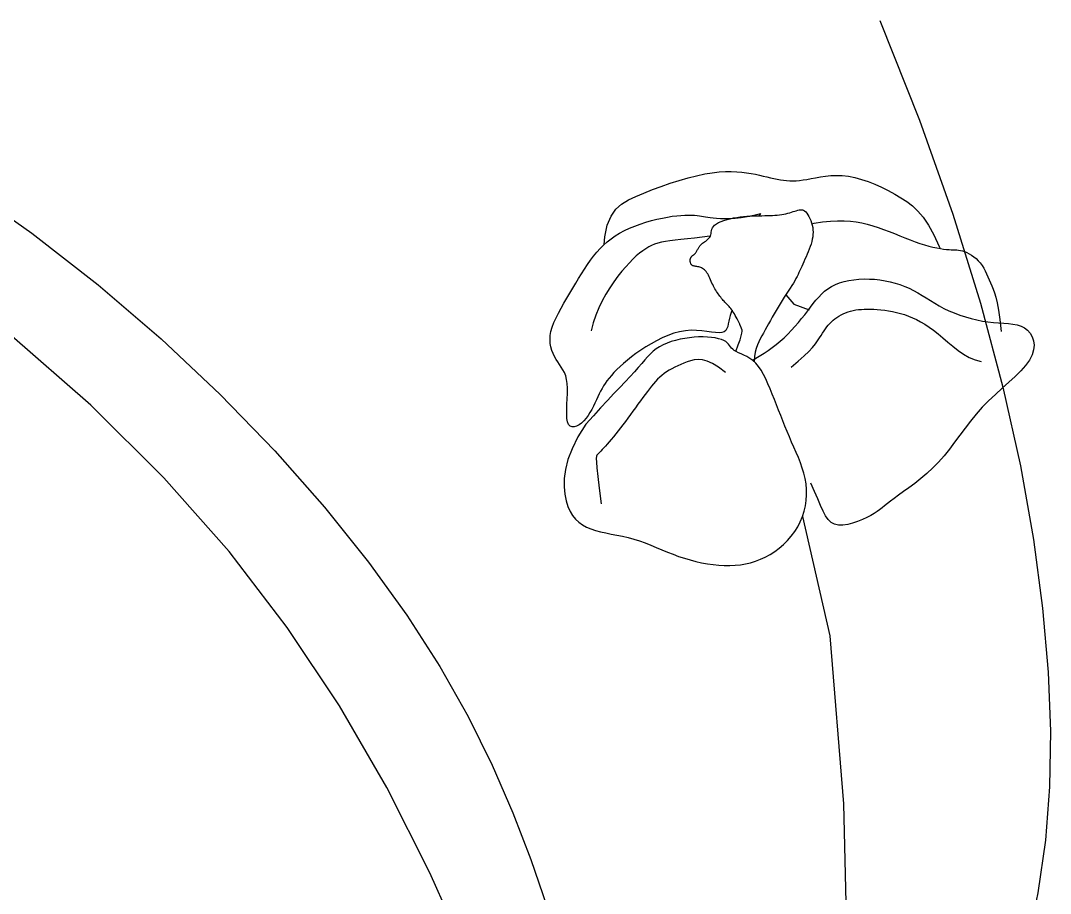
# Model space of a CAD drawing. Header units: millimetres. Extents: x 0 to 25200, y 0 to 17820.
# Drawn here: x 20001.6 to 20059.4, y 10722.7 to 10771.7 of the extents above; entities that cross this region are included whole.
import ezdxf

# ---------------------------------------------------------------- set-up
doc = ezdxf.new("R2010")
doc.units = ezdxf.units.MM
doc.header["$LTSCALE"] = 100
doc.header["$MEASUREMENT"] = 0
doc.layers.add('CO-TREE', color=251, linetype='Continuous')

# ---------------------------------------------------------------- blocks, each defined once
blk = doc.blocks.new('T-306')
at = {"layer": 'CO-TREE'}
for p, q in [((2.943, 359.779), (5.171, 354.203)), ((5.171, 354.203), (7.049, 348.922)), ((-7.324, 351.082), (-6.871, 351.179)), ((-6.871, 351.179), (-6.453, 351.249)), ((-6.453, 351.249), (-6.067, 351.293)), ((-6.067, 351.293), (-5.71, 351.316)), ((-5.71, 351.316), (-5.381, 351.319)), ((-5.381, 351.319), (-5.075, 351.307)), ((-5.075, 351.307), (-4.79, 351.282)), ((-4.79, 351.282), (-4.523, 351.247)), ((-4.523, 351.247), (-4.272, 351.205)), ((-4.272, 351.205), (-4.033, 351.16)), ((-4.033, 351.16), (-3.805, 351.112)), ((-3.805, 351.112), (-3.588, 351.063)), ((-48.463, 350.566), (-44.597, 347.86)), ((-9.31, 350.486), (-8.805, 350.659)), ((-8.805, 350.659), (-8.299, 350.819)), ((-8.299, 350.819), (-7.802, 350.961)), ((-7.802, 350.961), (-7.324, 351.082)), ((-3.588, 351.063), (-3.38, 351.014)), ((-3.38, 351.014), (-3.181, 350.968)), ((-3.181, 350.968), (-2.99, 350.924)), ((-2.99, 350.924), (-2.805, 350.885)), ((-2.805, 350.885), (-2.626, 350.853)), ((-2.626, 350.853), (-2.452, 350.827)), ((-2.452, 350.827), (-2.279, 350.809)), ((-2.279, 350.809), (-2.107, 350.799)), ((-2.107, 350.799), (-1.93, 350.797)), ((-1.93, 350.797), (-1.748, 350.804)), ((-1.748, 350.804), (-1.557, 350.82)), ((-1.557, 350.82), (-1.354, 350.844)), ((-1.354, 350.844), (-1.137, 350.879)), ((-1.137, 350.879), (-0.903, 350.922)), ((-0.903, 350.922), (-0.652, 350.97)), ((-0.652, 350.97), (-0.385, 351.016)), ((-0.385, 351.016), (-0.102, 351.057)), ((-0.102, 351.057), (0.198, 351.085)), ((0.198, 351.085), (0.513, 351.097)), ((0.513, 351.097), (0.843, 351.087)), ((0.843, 351.087), (1.188, 351.049)), ((1.188, 351.049), (1.547, 350.979)), ((1.547, 350.979), (1.917, 350.879)), ((1.917, 350.879), (2.294, 350.753)), ((2.294, 350.753), (2.672, 350.605)), ((2.672, 350.605), (3.049, 350.436)), ((-10.738, 349.919), (-10.286, 350.112)), ((-10.286, 350.112), (-9.807, 350.302)), ((-9.807, 350.302), (-9.31, 350.486)), ((3.049, 350.436), (3.42, 350.252)), ((3.42, 350.252), (3.781, 350.054)), ((3.781, 350.054), (4.127, 349.847)), ((-11.856, 349.203), (-11.53, 349.492)), ((-11.53, 349.492), (-11.155, 349.721)), ((-11.155, 349.721), (-10.738, 349.919)), ((4.127, 349.847), (4.457, 349.63)), ((4.457, 349.63), (4.772, 349.388)), ((4.772, 349.388), (5.077, 349.101)), ((-12.337, 348.317), (-12.127, 348.821)), ((-12.127, 348.821), (-11.856, 349.203)), ((-8.961, 348.764), (-8.691, 348.807)), ((-8.691, 348.807), (-8.439, 348.838)), ((-8.439, 348.838), (-8.206, 348.86)), ((-8.206, 348.86), (-7.99, 348.873)), ((-7.99, 348.873), (-7.792, 348.878)), ((-7.792, 348.878), (-7.611, 348.876)), ((-7.611, 348.876), (-7.448, 348.868)), ((-7.448, 348.868), (-7.302, 348.855)), ((-7.302, 348.855), (-7.173, 348.839)), ((-7.173, 348.839), (-7.054, 348.819)), ((-7.054, 348.819), (-6.939, 348.798)), ((-6.939, 348.798), (-6.823, 348.777)), ((-4.695, 348.794), (-4.514, 348.81)), ((-4.514, 348.81), (-4.336, 348.821)), ((-4.488, 348.792), (-4.126, 348.869)), ((-4.336, 348.821), (-4.162, 348.829)), ((-4.162, 348.829), (-3.991, 348.834)), ((-4.126, 348.869), (-3.749, 348.972)), ((-3.991, 348.834), (-3.825, 348.837)), ((-3.749, 348.972), (-3.832, 348.837)), ((-3.825, 348.837), (-3.664, 348.84)), ((-3.664, 348.84), (-3.509, 348.842)), ((-3.509, 348.842), (-3.358, 348.845)), ((-3.358, 348.845), (-3.212, 348.849)), ((-3.212, 348.849), (-3.071, 348.855)), ((-3.071, 348.855), (-2.935, 348.863)), ((-2.935, 348.863), (-2.803, 348.873)), ((-2.803, 348.873), (-2.675, 348.887)), ((-2.675, 348.887), (-2.552, 348.905)), ((-2.552, 348.905), (-2.433, 348.927)), ((-2.433, 348.927), (-2.318, 348.952)), ((-2.318, 348.952), (-2.208, 348.98)), ((-2.208, 348.98), (-2.103, 349.009)), ((-2.103, 349.009), (-2.003, 349.039)), ((-2.003, 349.039), (-1.908, 349.068)), ((-1.908, 349.068), (-1.818, 349.096)), ((-1.818, 349.096), (-1.735, 349.122)), ((-1.735, 349.122), (-1.658, 349.145)), ((-1.658, 349.145), (-1.585, 349.162)), ((-1.585, 349.162), (-1.517, 349.173)), ((-1.517, 349.173), (-1.453, 349.174)), ((-1.453, 349.174), (-1.391, 349.165)), ((-1.391, 349.165), (-1.33, 349.143)), ((-1.33, 349.143), (-1.27, 349.107)), ((-1.27, 349.107), (-1.21, 349.054)), ((-1.21, 349.054), (-1.149, 348.983)), ((-1.149, 348.983), (-1.089, 348.897)), ((-1.089, 348.897), (-1.03, 348.797)), ((5.077, 349.101), (5.376, 348.749)), ((7.049, 348.922), (8.601, 343.932)), ((-12.477, 347.66), (-12.337, 348.317)), ((-11.095, 348.138), (-10.796, 348.26)), ((-10.796, 348.26), (-10.488, 348.372)), ((-10.488, 348.372), (-10.174, 348.473)), ((-10.174, 348.473), (-9.86, 348.563)), ((-9.86, 348.563), (-9.55, 348.642)), ((-9.55, 348.642), (-9.249, 348.708)), ((-9.249, 348.708), (-8.961, 348.764)), ((-6.823, 348.777), (-6.699, 348.755)), ((-6.699, 348.755), (-6.559, 348.734)), ((-6.559, 348.734), (-6.399, 348.715)), ((-6.439, 348.16), (-6.389, 348.238)), ((-6.399, 348.715), (-6.212, 348.698)), ((-6.389, 348.238), (-6.316, 348.314)), ((-6.316, 348.314), (-6.217, 348.385)), ((-6.217, 348.385), (-6.095, 348.453)), ((-6.212, 348.698), (-5.992, 348.686)), ((-6.095, 348.453), (-5.952, 348.516)), ((-5.992, 348.686), (-5.742, 348.68)), ((-5.952, 348.516), (-5.793, 348.574)), ((-5.793, 348.574), (-5.621, 348.626)), ((-5.742, 348.68), (-5.463, 348.685)), ((-5.621, 348.626), (-5.44, 348.672)), ((-5.463, 348.685), (-5.159, 348.703)), ((-5.44, 348.672), (-5.254, 348.713)), ((-5.254, 348.713), (-5.066, 348.746)), ((-5.159, 348.703), (-4.833, 348.738)), ((-5.066, 348.746), (-4.879, 348.773)), ((-4.879, 348.773), (-4.695, 348.794)), ((-4.833, 348.738), (-4.488, 348.792)), ((-1.03, 348.797), (-0.975, 348.686)), ((-0.975, 348.686), (-0.924, 348.566)), ((-0.924, 348.566), (-0.881, 348.44)), ((-0.881, 348.44), (-0.845, 348.31)), ((-0.866, 348.386), (-0.735, 348.419)), ((-0.845, 348.31), (-0.819, 348.178)), ((-0.735, 348.419), (-0.262, 348.489)), ((-0.262, 348.489), (0.174, 348.532)), ((0.174, 348.532), (0.576, 348.552)), ((0.576, 348.552), (0.947, 348.552)), ((0.947, 348.552), (1.294, 348.532)), ((1.294, 348.532), (1.622, 348.493)), ((1.622, 348.493), (1.937, 348.438)), ((1.937, 348.438), (2.243, 348.367)), ((2.243, 348.367), (2.547, 348.28)), ((2.547, 348.28), (2.851, 348.181)), ((5.376, 348.749), (5.674, 348.313)), ((5.674, 348.313), (5.973, 347.774)), ((-44.597, 347.86), (-40.885, 344.964)), ((-12.512, 347.22), (-12.477, 347.66)), ((-12.121, 347.549), (-11.89, 347.712)), ((-11.89, 347.712), (-11.643, 347.864)), ((-11.643, 347.864), (-11.378, 348.006)), ((-11.378, 348.006), (-11.095, 348.138)), ((-6.58, 347.688), (-7.017, 347.629)), ((-6.592, 347.634), (-6.557, 347.699)), ((-6.561, 347.691), (-6.58, 347.688)), ((-6.557, 347.699), (-6.534, 347.769)), ((-6.534, 347.769), (-6.519, 347.843)), ((-6.519, 347.843), (-6.507, 347.921)), ((-6.507, 347.921), (-6.493, 348)), ((-6.493, 348), (-6.472, 348.08)), ((-6.472, 348.08), (-6.439, 348.16)), ((-0.817, 347.653), (-0.84, 347.52)), ((-0.819, 348.178), (-0.803, 348.047)), ((-0.803, 347.785), (-0.817, 347.653)), ((-0.803, 348.047), (-0.798, 347.916)), ((-0.798, 347.916), (-0.803, 347.785)), ((2.851, 348.181), (3.157, 348.072)), ((3.157, 348.072), (3.462, 347.955)), ((3.462, 347.955), (3.765, 347.835)), ((3.765, 347.835), (4.064, 347.714)), ((4.064, 347.714), (4.358, 347.596)), ((5.973, 347.774), (6.279, 347.113)), ((-12.737, 346.996), (-12.543, 347.192)), ((-12.543, 347.192), (-12.338, 347.376)), ((-12.338, 347.376), (-12.121, 347.549)), ((-10.012, 347.087), (-10.176, 346.988)), ((-9.849, 347.172), (-10.012, 347.087)), ((-9.681, 347.243), (-9.849, 347.172)), ((-9.501, 347.303), (-9.681, 347.243)), ((-9.303, 347.354), (-9.501, 347.303)), ((-9.08, 347.397), (-9.303, 347.354)), ((-8.827, 347.436), (-9.08, 347.397)), ((-8.537, 347.471), (-8.827, 347.436)), ((-8.205, 347.505), (-8.537, 347.471)), ((-7.837, 347.541), (-8.205, 347.505)), ((-7.439, 347.581), (-7.837, 347.541)), ((-7.017, 347.629), (-7.439, 347.581)), ((-7.208, 347.052), (-7.188, 347.086)), ((-7.188, 347.086), (-7.165, 347.12)), ((-7.165, 347.12), (-7.14, 347.154)), ((-7.14, 347.154), (-7.111, 347.188)), ((-7.111, 347.188), (-7.077, 347.222)), ((-7.077, 347.222), (-7.037, 347.258)), ((-7.037, 347.258), (-6.99, 347.295)), ((-6.99, 347.295), (-6.936, 347.334)), ((-6.936, 347.334), (-6.877, 347.376)), ((-6.877, 347.376), (-6.814, 347.42)), ((-6.814, 347.42), (-6.752, 347.467)), ((-6.752, 347.467), (-6.693, 347.519)), ((-6.693, 347.519), (-6.639, 347.574)), ((-6.639, 347.574), (-6.592, 347.634)), ((-0.955, 347.11), (-1.007, 346.968)), ((-0.91, 347.249), (-0.955, 347.11)), ((-0.871, 347.386), (-0.91, 347.249)), ((-0.84, 347.52), (-0.871, 347.386)), ((4.358, 347.596), (4.645, 347.483)), ((4.645, 347.483), (4.924, 347.38)), ((4.924, 347.38), (5.193, 347.288)), ((5.193, 347.288), (5.451, 347.208)), ((5.451, 347.208), (5.697, 347.139)), ((5.697, 347.139), (5.928, 347.081)), ((5.928, 347.081), (6.144, 347.033)), ((6.279, 347.113), (6.324, 347)), ((-13.276, 346.339), (-13.102, 346.57)), ((-13.102, 346.57), (-12.923, 346.789)), ((-12.923, 346.789), (-12.737, 346.996)), ((-10.708, 346.581), (-10.9, 346.403)), ((-10.524, 346.736), (-10.708, 346.581)), ((-10.346, 346.871), (-10.524, 346.736)), ((-10.176, 346.988), (-10.346, 346.871)), ((-7.657, 346.476), (-7.646, 346.498)), ((-7.646, 346.498), (-7.633, 346.518)), ((-7.633, 346.518), (-7.619, 346.536)), ((-7.619, 346.536), (-7.605, 346.554)), ((-7.605, 346.554), (-7.589, 346.57)), ((-7.589, 346.57), (-7.573, 346.585)), ((-7.573, 346.585), (-7.556, 346.6)), ((-7.556, 346.6), (-7.539, 346.613)), ((-7.539, 346.613), (-7.521, 346.625)), ((-7.521, 346.625), (-7.503, 346.638)), ((-7.503, 346.638), (-7.485, 346.65)), ((-7.485, 346.65), (-7.466, 346.664)), ((-7.466, 346.664), (-7.448, 346.679)), ((-7.448, 346.679), (-7.429, 346.696)), ((-7.429, 346.696), (-7.409, 346.717)), ((-7.409, 346.717), (-7.39, 346.74)), ((-7.39, 346.74), (-7.37, 346.768)), ((-7.37, 346.768), (-7.349, 346.799)), ((-7.349, 346.799), (-7.329, 346.832)), ((-7.329, 346.832), (-7.309, 346.868)), ((-7.309, 346.868), (-7.288, 346.905)), ((-7.288, 346.905), (-7.268, 346.942)), ((-7.268, 346.942), (-7.248, 346.98)), ((-7.248, 346.98), (-7.228, 347.017)), ((-7.228, 347.017), (-7.208, 347.052)), ((-1.187, 346.535), (-1.251, 346.394)), ((-1.125, 346.679), (-1.187, 346.535)), ((-1.064, 346.823), (-1.125, 346.679)), ((-1.007, 346.968), (-1.064, 346.823)), ((6.144, 347.033), (6.344, 346.996)), ((6.344, 346.996), (6.525, 346.968)), ((6.525, 346.968), (6.687, 346.949)), ((6.687, 346.949), (6.83, 346.938)), ((6.83, 346.938), (6.955, 346.933)), ((6.955, 346.933), (7.067, 346.931)), ((7.067, 346.931), (7.171, 346.929)), ((7.171, 346.929), (7.269, 346.925)), ((7.269, 346.925), (7.367, 346.916)), ((7.367, 346.916), (7.468, 346.898)), ((7.468, 346.898), (7.576, 346.87)), ((7.576, 346.87), (7.693, 346.829)), ((7.693, 346.829), (7.819, 346.775)), ((7.819, 346.775), (7.95, 346.708)), ((7.95, 346.708), (8.083, 346.629)), ((8.083, 346.629), (8.216, 346.537)), ((8.216, 346.537), (8.345, 346.433)), ((-13.613, 345.845), (-13.446, 346.097)), ((-13.446, 346.097), (-13.276, 346.339)), ((-11.305, 345.978), (-11.518, 345.726)), ((-11.099, 346.203), (-11.305, 345.978)), ((-10.9, 346.403), (-11.099, 346.203)), ((-7.69, 346.32), (-7.689, 346.349)), ((-7.688, 346.29), (-7.69, 346.32)), ((-7.689, 346.349), (-7.686, 346.377)), ((-7.685, 346.259), (-7.688, 346.29)), ((-7.686, 346.377), (-7.681, 346.404)), ((-7.679, 346.227), (-7.685, 346.259)), ((-7.681, 346.404), (-7.675, 346.429)), ((-7.67, 346.195), (-7.679, 346.227)), ((-7.675, 346.429), (-7.667, 346.453)), ((-7.659, 346.164), (-7.67, 346.195)), ((-7.667, 346.453), (-7.657, 346.476)), ((-7.644, 346.133), (-7.659, 346.164)), ((-7.625, 346.105), (-7.644, 346.133)), ((-7.602, 346.079), (-7.625, 346.105)), ((-7.574, 346.057), (-7.602, 346.079)), ((-7.542, 346.038), (-7.574, 346.057)), ((-7.504, 346.024), (-7.542, 346.038)), ((-7.462, 346.014), (-7.504, 346.024)), ((-7.416, 346.005), (-7.462, 346.014)), ((-7.367, 345.998), (-7.416, 346.005)), ((-7.316, 345.991), (-7.367, 345.998)), ((-7.263, 345.982), (-7.316, 345.991)), ((-7.208, 345.972), (-7.263, 345.982)), ((-7.153, 345.958), (-7.208, 345.972)), ((-7.099, 345.939), (-7.153, 345.958)), ((-7.045, 345.915), (-7.099, 345.939)), ((-6.992, 345.886), (-7.045, 345.915)), ((-1.434, 345.998), (-1.488, 345.879)), ((-1.376, 346.124), (-1.434, 345.998)), ((-1.314, 346.256), (-1.376, 346.124)), ((-1.251, 346.394), (-1.314, 346.256)), ((8.345, 346.433), (8.468, 346.318)), ((8.468, 346.318), (8.581, 346.191)), ((8.581, 346.191), (8.683, 346.054)), ((8.683, 346.054), (8.775, 345.907)), ((-13.942, 345.319), (-13.778, 345.586)), ((-13.778, 345.586), (-13.613, 345.845)), ((-11.737, 345.447), (-11.962, 345.139)), ((-11.518, 345.726), (-11.737, 345.447)), ((-6.939, 345.851), (-6.992, 345.886)), ((-6.889, 345.81), (-6.939, 345.851)), ((-6.839, 345.762), (-6.889, 345.81)), ((-6.792, 345.706), (-6.839, 345.762)), ((-6.746, 345.644), (-6.792, 345.706)), ((-6.703, 345.574), (-6.746, 345.644)), ((-6.662, 345.497), (-6.703, 345.574)), ((-6.622, 345.416), (-6.662, 345.497)), ((-6.583, 345.33), (-6.622, 345.416)), ((-1.696, 345.435), (-1.756, 345.319)), ((-1.641, 345.546), (-1.696, 345.435)), ((-1.589, 345.656), (-1.641, 345.546)), ((-1.539, 345.766), (-1.589, 345.656)), ((-1.488, 345.879), (-1.539, 345.766)), ((8.775, 345.907), (8.859, 345.751)), ((8.859, 345.751), (8.936, 345.589)), ((8.936, 345.589), (9.009, 345.421)), ((9.009, 345.421), (9.079, 345.249)), ((-40.885, 344.964), (-37.358, 341.93)), ((-14.434, 344.494), (-14.269, 344.772)), ((-14.269, 344.772), (-14.105, 345.048)), ((-14.105, 345.048), (-13.942, 345.319)), ((-12.188, 344.804), (-12.409, 344.446)), ((-11.962, 345.139), (-12.188, 344.804)), ((-6.544, 345.243), (-6.583, 345.33)), ((-6.506, 345.154), (-6.544, 345.243)), ((-6.467, 345.066), (-6.506, 345.154)), ((-6.426, 344.979), (-6.467, 345.066)), ((-6.385, 344.896), (-6.426, 344.979)), ((-6.342, 344.816), (-6.385, 344.896)), ((-6.298, 344.738), (-6.342, 344.816)), ((-2.083, 344.773), (-2.186, 344.612)), ((-1.987, 344.925), (-2.083, 344.773)), ((-1.9, 345.066), (-1.987, 344.925)), ((-1.823, 345.197), (-1.9, 345.066)), ((-1.756, 345.319), (-1.823, 345.197)), ((0.034, 344.747), (0.235, 344.873)), ((0.235, 344.873), (0.455, 344.982)), ((0.455, 344.982), (0.694, 345.074)), ((0.694, 345.074), (0.948, 345.149)), ((0.948, 345.149), (1.216, 345.209)), ((1.216, 345.209), (1.494, 345.252)), ((1.494, 345.252), (1.779, 345.28)), ((1.779, 345.28), (2.07, 345.293)), ((2.07, 345.293), (2.364, 345.29)), ((2.364, 345.29), (2.657, 345.273)), ((2.657, 345.273), (2.95, 345.242)), ((2.95, 345.242), (3.239, 345.196)), ((3.239, 345.196), (3.525, 345.137)), ((3.525, 345.137), (3.805, 345.064)), ((3.805, 345.064), (4.078, 344.978)), ((4.078, 344.978), (4.342, 344.879)), ((4.342, 344.879), (4.597, 344.768)), ((4.597, 344.768), (4.842, 344.645)), ((9.079, 345.249), (9.15, 345.075)), ((9.15, 345.075), (9.222, 344.899)), ((9.222, 344.899), (9.297, 344.719)), ((-14.767, 343.935), (-14.602, 344.214)), ((-14.602, 344.214), (-14.434, 344.494)), ((-12.409, 344.446), (-12.62, 344.066)), ((-6.254, 344.663), (-6.298, 344.738)), ((-6.208, 344.591), (-6.254, 344.663)), ((-6.162, 344.522), (-6.208, 344.591)), ((-6.116, 344.454), (-6.162, 344.522)), ((-6.069, 344.389), (-6.116, 344.454)), ((-6.023, 344.326), (-6.069, 344.389)), ((-5.976, 344.265), (-6.023, 344.326)), ((-5.929, 344.206), (-5.976, 344.265)), ((-5.883, 344.149), (-5.929, 344.206)), ((-2.409, 344.269), (-2.525, 344.089)), ((-2.296, 344.444), (-2.409, 344.269)), ((-2.32, 344.407), (-1.868, 343.88)), ((-2.186, 344.612), (-2.296, 344.444)), ((-0.635, 344.099), (-0.481, 344.28)), ((-0.481, 344.28), (-0.32, 344.449)), ((-0.32, 344.449), (-0.15, 344.605)), ((-0.15, 344.605), (0.034, 344.747)), ((4.842, 344.645), (5.08, 344.512)), ((5.08, 344.512), (5.313, 344.371)), ((5.313, 344.371), (5.546, 344.226)), ((5.546, 344.226), (5.782, 344.079)), ((9.297, 344.719), (9.374, 344.516)), ((9.374, 344.516), (9.452, 344.267)), ((9.452, 344.267), (9.53, 343.949)), ((-15.076, 343.384), (-14.927, 343.658)), ((-14.927, 343.658), (-14.767, 343.935)), ((-12.813, 343.668), (-12.983, 343.255)), ((-12.62, 344.066), (-12.813, 343.668)), ((-5.836, 344.094), (-5.883, 344.149)), ((-5.789, 344.041), (-5.836, 344.094)), ((-5.743, 343.99), (-5.789, 344.041)), ((-5.696, 343.94), (-5.743, 343.99)), ((-5.649, 343.892), (-5.696, 343.94)), ((-5.603, 343.845), (-5.649, 343.892)), ((-5.555, 343.797), (-5.603, 343.845)), ((-5.508, 343.747), (-5.555, 343.797)), ((-5.46, 343.693), (-5.508, 343.747)), ((-5.411, 343.634), (-5.46, 343.693)), ((-5.361, 343.569), (-5.411, 343.634)), ((-2.757, 343.718), (-2.87, 343.53)), ((-2.642, 343.905), (-2.757, 343.718)), ((-2.525, 344.089), (-2.642, 343.905)), ((-1.868, 343.88), (-1.006, 343.567)), ((-1.098, 343.502), (-0.94, 343.709)), ((-0.94, 343.709), (-0.787, 343.909)), ((-0.787, 343.909), (-0.635, 344.099)), ((2.075, 343.599), (2.246, 343.602)), ((2.246, 343.602), (2.425, 343.6)), ((5.782, 344.079), (6.025, 343.931)), ((6.025, 343.931), (6.277, 343.786)), ((6.277, 343.786), (6.544, 343.645)), ((6.544, 343.645), (6.826, 343.512)), ((8.601, 343.932), (9.854, 339.231)), ((9.53, 343.949), (9.606, 343.539)), ((-15.329, 342.852), (-15.212, 343.115)), ((-15.212, 343.115), (-15.076, 343.384)), ((-12.983, 343.255), (-13.125, 342.828)), ((-5.489, 343.088), (-5.521, 342.926)), ((-5.448, 343.253), (-5.489, 343.088)), ((-5.391, 343.421), (-5.448, 343.253)), ((-5.342, 343.542), (-5.391, 343.421)), ((-5.31, 343.496), (-5.361, 343.569)), ((-5.259, 343.416), (-5.31, 343.496)), ((-5.207, 343.329), (-5.259, 343.416)), ((-5.156, 343.238), (-5.207, 343.329)), ((-5.107, 343.148), (-5.156, 343.238)), ((-5.061, 343.06), (-5.107, 343.148)), ((-5.019, 342.978), (-5.061, 343.06)), ((-3.087, 343.154), (-3.191, 342.968)), ((-2.98, 343.342), (-3.087, 343.154)), ((-2.87, 343.53), (-2.98, 343.342)), ((-1.62, 342.852), (-1.438, 343.071)), ((-1.438, 343.071), (-1.264, 343.288)), ((-1.264, 343.288), (-1.098, 343.502)), ((0.326, 342.979), (0.428, 343.061)), ((0.428, 343.061), (0.536, 343.138)), ((0.536, 343.138), (0.651, 343.21)), ((0.651, 343.21), (0.772, 343.278)), ((0.772, 343.278), (0.898, 343.34)), ((0.898, 343.34), (1.03, 343.396)), ((1.03, 343.396), (1.166, 343.446)), ((1.166, 343.446), (1.306, 343.489)), ((1.306, 343.489), (1.45, 343.524)), ((1.45, 343.524), (1.598, 343.553)), ((1.598, 343.553), (1.751, 343.574)), ((1.751, 343.574), (1.91, 343.59)), ((1.91, 343.59), (2.075, 343.599)), ((2.425, 343.6), (2.612, 343.593)), ((2.612, 343.593), (2.807, 343.581)), ((2.807, 343.581), (3.01, 343.563)), ((3.01, 343.563), (3.219, 343.538)), ((3.219, 343.538), (3.433, 343.506)), ((3.433, 343.506), (3.652, 343.467)), ((3.652, 343.467), (3.874, 343.419)), ((3.874, 343.419), (4.098, 343.361)), ((4.098, 343.361), (4.323, 343.293)), ((4.323, 343.293), (4.549, 343.213)), ((4.549, 343.213), (4.775, 343.122)), ((4.775, 343.122), (5.004, 343.016)), ((6.826, 343.512), (7.122, 343.387)), ((7.122, 343.387), (7.429, 343.272)), ((7.429, 343.272), (7.744, 343.169)), ((7.744, 343.169), (8.063, 343.077)), ((8.063, 343.077), (8.382, 342.999)), ((9.606, 343.539), (9.679, 343.015)), ((-15.493, 342.353), (-15.424, 342.598)), ((-15.424, 342.598), (-15.329, 342.852)), ((-13.125, 342.828), (-13.233, 342.392)), ((-5.628, 342.51), (-5.692, 342.409)), ((-5.583, 342.633), (-5.628, 342.51)), ((-5.55, 342.773), (-5.583, 342.633)), ((-5.521, 342.926), (-5.55, 342.773)), ((-4.982, 342.904), (-5.019, 342.978)), ((-4.95, 342.841), (-4.982, 342.904)), ((-4.926, 342.791), (-4.95, 342.841)), ((-4.907, 342.753), (-4.926, 342.791)), ((-4.894, 342.726), (-4.907, 342.753)), ((-4.884, 342.706), (-4.894, 342.726)), ((-4.878, 342.692), (-4.884, 342.706)), ((-4.873, 342.681), (-4.878, 342.692)), ((-4.87, 342.672), (-4.873, 342.681)), ((-4.867, 342.663), (-4.87, 342.672)), ((-4.863, 342.651), (-4.867, 342.663)), ((-4.858, 342.637), (-4.863, 342.651)), ((-4.852, 342.62), (-4.858, 342.637)), ((-4.845, 342.601), (-4.852, 342.62)), ((-4.836, 342.58), (-4.845, 342.601)), ((-4.826, 342.556), (-4.836, 342.58)), ((-4.815, 342.531), (-4.826, 342.556)), ((-4.802, 342.504), (-4.815, 342.531)), ((-4.788, 342.473), (-4.802, 342.504)), ((-4.778, 342.429), (-4.788, 342.473)), ((-3.392, 342.606), (-3.489, 342.432)), ((-3.293, 342.785), (-3.392, 342.606)), ((-3.191, 342.968), (-3.293, 342.785)), ((-2.008, 342.417), (-1.81, 342.633)), ((-1.81, 342.633), (-1.62, 342.852)), ((-0.182, 342.386), (-0.102, 342.501)), ((-0.102, 342.501), (-0.023, 342.609)), ((-0.023, 342.609), (0.059, 342.71)), ((0.059, 342.71), (0.143, 342.804)), ((0.143, 342.804), (0.232, 342.894)), ((0.232, 342.894), (0.326, 342.979)), ((5.004, 343.016), (5.236, 342.894)), ((5.236, 342.894), (5.472, 342.754)), ((5.472, 342.754), (5.714, 342.596)), ((5.714, 342.596), (5.962, 342.417)), ((8.382, 342.999), (8.7, 342.935)), ((8.7, 342.935), (9.013, 342.888)), ((9.013, 342.888), (9.317, 342.856)), ((9.317, 342.856), (9.61, 342.835)), ((9.61, 342.835), (9.892, 342.817)), ((9.679, 343.015), (9.747, 342.353)), ((9.892, 342.817), (10.16, 342.796)), ((10.16, 342.796), (10.413, 342.766)), ((10.413, 342.766), (10.649, 342.719)), ((10.649, 342.719), (10.866, 342.649)), ((10.866, 342.649), (11.063, 342.548)), ((11.063, 342.548), (11.237, 342.413)), ((-41.3, 338.213), (-45.874, 342.22)), ((-37.358, 341.93), (-34.048, 338.807)), ((-15.543, 341.895), (-15.532, 342.118)), ((-15.53, 341.682), (-15.543, 341.895)), ((-15.532, 342.118), (-15.493, 342.353)), ((-9.258, 341.99), (-9.576, 341.832)), ((-8.935, 342.13), (-9.258, 341.99)), ((-8.608, 342.246), (-8.935, 342.13)), ((-8.281, 342.335), (-8.608, 342.246)), ((-8.254, 341.913), (-8.507, 341.851)), ((-7.956, 342.392), (-8.281, 342.335)), ((-7.995, 341.963), (-8.254, 341.913)), ((-7.733, 342), (-7.995, 341.963)), ((-7.635, 342.414), (-7.956, 342.392)), ((-7.472, 342.026), (-7.733, 342)), ((-7.325, 342.408), (-7.635, 342.414)), ((-7.215, 342.04), (-7.472, 342.026)), ((-7.028, 342.384), (-7.325, 342.408)), ((-6.965, 342.042), (-7.215, 342.04)), ((-6.749, 342.349), (-7.028, 342.384)), ((-6.725, 342.033), (-6.965, 342.042)), ((-6.493, 342.313), (-6.749, 342.349)), ((-6.499, 342.013), (-6.725, 342.033)), ((-6.29, 341.984), (-6.499, 342.013)), ((-6.264, 342.285), (-6.493, 342.313)), ((-6.102, 341.945), (-6.29, 341.984)), ((-6.066, 342.274), (-6.264, 342.285)), ((-5.937, 341.898), (-6.102, 341.945)), ((-5.905, 342.287), (-6.066, 342.274)), ((-5.8, 341.843), (-5.937, 341.898)), ((-5.782, 342.333), (-5.905, 342.287)), ((-5.692, 342.409), (-5.782, 342.333)), ((-4.988, 341.6), (-4.892, 341.886)), ((-4.892, 341.886), (-4.829, 342.1)), ((-4.829, 342.1), (-4.793, 342.254)), ((-4.793, 342.254), (-4.778, 342.36)), ((-4.778, 342.36), (-4.778, 342.429)), ((-3.763, 341.94), (-3.845, 341.774)), ((-3.675, 342.101), (-3.763, 341.94)), ((-3.584, 342.263), (-3.675, 342.101)), ((-3.489, 342.432), (-3.584, 342.263)), ((-2.646, 341.804), (-2.426, 342)), ((-2.426, 342), (-2.214, 342.205)), ((-2.214, 342.205), (-2.008, 342.417)), ((-0.54, 341.831), (-0.436, 341.988)), ((-0.436, 341.988), (-0.347, 342.131)), ((-0.347, 342.131), (-0.263, 342.263)), ((-0.263, 342.263), (-0.182, 342.386)), ((5.962, 342.417), (6.217, 342.215)), ((6.217, 342.215), (6.481, 341.992)), ((6.481, 341.992), (6.755, 341.756)), ((11.237, 342.413), (11.384, 342.245)), ((11.384, 342.245), (11.496, 342.047)), ((11.496, 342.047), (11.568, 341.824)), ((-15.496, 341.481), (-15.53, 341.682)), ((-15.443, 341.291), (-15.496, 341.481)), ((-10.464, 341.295), (-10.729, 341.109)), ((-10.181, 341.48), (-10.464, 341.295)), ((-9.884, 341.661), (-10.181, 341.48)), ((-9.576, 341.832), (-9.884, 341.661)), ((-9.587, 341.372), (-9.754, 341.241)), ((-9.405, 341.491), (-9.587, 341.372)), ((-9.205, 341.598), (-9.405, 341.491)), ((-8.986, 341.694), (-9.205, 341.598)), ((-8.752, 341.778), (-8.986, 341.694)), ((-8.507, 341.851), (-8.752, 341.778)), ((-5.692, 341.781), (-5.8, 341.843)), ((-5.607, 341.713), (-5.692, 341.781)), ((-5.54, 341.642), (-5.607, 341.713)), ((-5.482, 341.567), (-5.54, 341.642)), ((-5.427, 341.493), (-5.482, 341.567)), ((-5.369, 341.419), (-5.427, 341.493)), ((-5.299, 341.348), (-5.369, 341.419)), ((-5.212, 341.282), (-5.299, 341.348)), ((-5.123, 341.232), (-4.988, 341.6)), ((-3.984, 341.402), (-4.038, 341.184)), ((-3.919, 341.596), (-3.984, 341.402)), ((-3.845, 341.774), (-3.919, 341.596)), ((-3.321, 341.286), (-3.098, 341.446)), ((-3.098, 341.446), (-2.871, 341.619)), ((-2.871, 341.619), (-2.646, 341.804)), ((-1.038, 341.233), (-0.831, 341.458)), ((-0.831, 341.458), (-0.668, 341.656)), ((-0.668, 341.656), (-0.54, 341.831)), ((6.755, 341.756), (7.038, 341.518)), ((7.038, 341.518), (7.332, 341.288)), ((11.568, 341.315), (11.485, 341.036)), ((11.568, 341.824), (11.594, 341.578)), ((11.594, 341.578), (11.568, 341.315)), ((-15.375, 341.111), (-15.443, 341.291)), ((-15.295, 340.943), (-15.375, 341.111)), ((-15.205, 340.786), (-15.295, 340.943)), ((-15.11, 340.638), (-15.205, 340.786)), ((-11.209, 340.741), (-11.424, 340.56)), ((-10.978, 340.924), (-11.209, 340.741)), ((-10.729, 341.109), (-10.978, 340.924)), ((-10.234, 340.755), (-10.408, 340.556)), ((-10.072, 340.934), (-10.234, 340.755)), ((-9.914, 341.096), (-10.072, 340.934)), ((-9.754, 341.241), (-9.914, 341.096)), ((-7.461, 340.758), (-7.661, 340.707)), ((-7.244, 340.78), (-7.461, 340.758)), ((-7.005, 340.763), (-7.244, 340.78)), ((-6.738, 340.693), (-7.005, 340.763)), ((-5.103, 341.22), (-5.212, 341.282)), ((-4.973, 341.16), (-5.103, 341.22)), ((-4.828, 341.097), (-4.973, 341.16)), ((-4.67, 341.026), (-4.828, 341.097)), ((-4.506, 340.941), (-4.67, 341.026)), ((-4.338, 340.839), (-4.506, 340.941)), ((-4.172, 340.715), (-4.338, 340.839)), ((-4.196, 340.733), (-4.07, 340.807)), ((-4.011, 340.564), (-4.172, 340.715)), ((-4.08, 340.937), (-4.106, 340.654)), ((-4.038, 341.184), (-4.08, 340.937)), ((-4.07, 340.807), (-3.915, 340.901)), ((-3.915, 340.901), (-3.735, 341.012)), ((-3.735, 341.012), (-3.535, 341.141)), ((-3.535, 341.141), (-3.321, 341.286)), ((-1.625, 340.686), (-1.299, 340.977)), ((-1.299, 340.977), (-1.038, 341.233)), ((7.332, 341.288), (7.638, 341.077)), ((7.638, 341.077), (7.957, 340.896)), ((7.957, 340.896), (8.288, 340.756)), ((8.288, 340.756), (8.634, 340.668)), ((11.338, 340.747), (11.124, 340.449)), ((11.485, 341.036), (11.338, 340.747)), ((-15.012, 340.496), (-15.11, 340.638)), ((-14.915, 340.354), (-15.012, 340.496)), ((-14.823, 340.205), (-14.915, 340.354)), ((-14.74, 340.043), (-14.823, 340.205)), ((-11.801, 340.212), (-11.964, 340.045)), ((-11.621, 340.384), (-11.801, 340.212)), ((-11.424, 340.56), (-11.621, 340.384)), ((-10.6, 340.336), (-10.816, 340.094)), ((-10.408, 340.556), (-10.6, 340.336)), ((-8.863, 340.176), (-9.008, 340.085)), ((-8.711, 340.262), (-8.863, 340.176)), ((-8.551, 340.345), (-8.711, 340.262)), ((-8.385, 340.424), (-8.551, 340.345)), ((-8.213, 340.5), (-8.385, 340.424)), ((-8.035, 340.572), (-8.213, 340.5)), ((-7.851, 340.642), (-8.035, 340.572)), ((-7.661, 340.707), (-7.851, 340.642)), ((-6.437, 340.558), (-6.738, 340.693)), ((-6.095, 340.345), (-6.437, 340.558)), ((-5.709, 340.041), (-6.095, 340.345)), ((-3.859, 340.382), (-4.011, 340.564)), ((-3.715, 340.172), (-3.859, 340.382)), ((-3.579, 339.938), (-3.715, 340.172)), ((-2.025, 340.355), (-1.625, 340.686)), ((10.852, 340.143), (10.534, 339.829)), ((11.124, 340.449), (10.852, 340.143)), ((-14.669, 339.864), (-14.74, 340.043)), ((-14.614, 339.661), (-14.669, 339.864)), ((-14.578, 339.428), (-14.614, 339.661)), ((-12.353, 339.583), (-12.455, 339.438)), ((-12.238, 339.731), (-12.353, 339.583)), ((-12.109, 339.885), (-12.238, 339.731)), ((-11.964, 340.045), (-12.109, 339.885)), ((-11.062, 339.827), (-11.336, 339.533)), ((-10.816, 340.094), (-11.062, 339.827)), ((-9.511, 339.67), (-9.624, 339.55)), ((-9.394, 339.783), (-9.511, 339.67)), ((-9.272, 339.889), (-9.394, 339.783)), ((-9.144, 339.989), (-9.272, 339.889)), ((-9.008, 340.085), (-9.144, 339.989)), ((-3.449, 339.684), (-3.579, 339.938)), ((-3.324, 339.413), (-3.449, 339.684)), ((10.534, 339.829), (10.183, 339.504)), ((-14.564, 339.162), (-14.578, 339.428)), ((-14.567, 338.873), (-14.564, 339.162)), ((-12.712, 339), (-12.789, 338.845)), ((-12.632, 339.149), (-12.712, 339)), ((-12.547, 339.294), (-12.632, 339.149)), ((-12.455, 339.438), (-12.547, 339.294)), ((-11.64, 339.213), (-11.971, 338.863)), ((-11.336, 339.533), (-11.64, 339.213)), ((-10.085, 338.984), (-10.21, 338.817)), ((-9.965, 339.14), (-10.085, 338.984)), ((-9.85, 339.286), (-9.965, 339.14)), ((-9.737, 339.422), (-9.85, 339.286)), ((-9.624, 339.55), (-9.737, 339.422)), ((-3.202, 339.13), (-3.324, 339.413)), ((-3.083, 338.837), (-3.202, 339.13)), ((9.811, 339.17), (9.429, 338.824)), ((10.183, 339.504), (9.811, 339.17)), ((9.854, 339.231), (10.833, 334.815)), ((-34.048, 338.807), (-30.984, 335.647)), ((-14.596, 338.267), (-14.58, 338.571)), ((-14.58, 338.571), (-14.567, 338.873)), ((-12.947, 338.513), (-13.03, 338.336)), ((-12.867, 338.684), (-12.947, 338.513)), ((-12.789, 338.845), (-12.867, 338.684)), ((-12.328, 338.483), (-12.71, 338.07)), ((-11.971, 338.863), (-12.328, 338.483)), ((-10.475, 338.458), (-10.614, 338.269)), ((-10.341, 338.641), (-10.475, 338.458)), ((-10.21, 338.817), (-10.341, 338.641)), ((-2.966, 338.54), (-3.083, 338.837)), ((-2.848, 338.241), (-2.966, 338.54)), ((9.05, 338.466), (8.686, 338.096)), ((9.429, 338.824), (9.05, 338.466)), ((-37.2, 334.148), (-41.3, 338.213)), ((-14.613, 337.704), (-14.609, 337.975)), ((-14.609, 337.975), (-14.596, 338.267)), ((-13.21, 337.977), (-13.309, 337.802)), ((-13.117, 338.156), (-13.21, 337.977)), ((-13.03, 338.336), (-13.117, 338.156)), ((-12.71, 338.07), (-13.117, 337.624)), ((-10.897, 337.882), (-11.039, 337.688)), ((-10.754, 338.076), (-10.897, 337.882)), ((-10.614, 338.269), (-10.754, 338.076)), ((-2.73, 337.941), (-2.848, 338.241)), ((-2.612, 337.64), (-2.73, 337.941)), ((8.686, 338.096), (8.346, 337.713)), ((-14.6, 337.466), (-14.613, 337.704)), ((-14.565, 337.273), (-14.6, 337.466)), ((-14.502, 337.134), (-14.565, 337.273)), ((-13.651, 337.339), (-13.782, 337.216)), ((-13.528, 337.479), (-13.651, 337.339)), ((-13.117, 337.624), (-13.546, 337.143)), ((-13.414, 337.635), (-13.528, 337.479)), ((-13.309, 337.802), (-13.414, 337.635)), ((-11.323, 337.306), (-11.463, 337.122)), ((-11.182, 337.495), (-11.323, 337.306)), ((-11.039, 337.688), (-11.182, 337.495)), ((-2.492, 337.34), (-2.612, 337.64)), ((-2.371, 337.041), (-2.492, 337.34)), ((8.027, 337.321), (7.724, 336.924)), ((8.346, 337.713), (8.027, 337.321)), ((-14.415, 337.047), (-14.502, 337.134)), ((-14.308, 337.006), (-14.415, 337.047)), ((-14.186, 337.007), (-14.308, 337.006)), ((-14.055, 337.046), (-14.186, 337.007)), ((-13.919, 337.117), (-14.055, 337.046)), ((-13.546, 337.143), (-13.986, 336.434)), ((-13.782, 337.216), (-13.919, 337.117)), ((-11.734, 336.771), (-11.864, 336.606)), ((-11.6, 336.943), (-11.734, 336.771)), ((-11.463, 337.122), (-11.6, 336.943)), ((-2.249, 336.742), (-2.371, 337.041)), ((-2.125, 336.445), (-2.249, 336.742)), ((7.724, 336.924), (7.43, 336.527)), ((-13.986, 336.434), (-14.313, 335.776)), ((-12.227, 336.163), (-12.336, 336.037)), ((-12.111, 336.301), (-12.227, 336.163)), ((-11.99, 336.449), (-12.111, 336.301)), ((-11.864, 336.606), (-11.99, 336.449)), ((-1.999, 336.15), (-2.125, 336.445)), ((-1.871, 335.858), (-1.999, 336.15)), ((7.141, 336.135), (6.851, 335.751)), ((7.43, 336.527), (7.141, 336.135)), ((-30.984, 335.647), (-28.199, 332.499)), ((-14.313, 335.776), (-14.541, 335.168)), ((-12.771, 335.569), (-12.831, 335.508)), ((-12.701, 335.64), (-12.771, 335.569)), ((-12.622, 335.723), (-12.701, 335.64)), ((-12.535, 335.816), (-12.622, 335.723)), ((-12.439, 335.921), (-12.535, 335.816)), ((-12.336, 336.037), (-12.439, 335.921)), ((-1.744, 335.567), (-1.871, 335.858)), ((-1.621, 335.276), (-1.744, 335.567)), ((6.851, 335.751), (6.553, 335.381)), ((-14.541, 335.168), (-14.683, 334.61)), ((-12.943, 335.349), (-12.952, 335.229)), ((-12.952, 335.229), (-12.944, 335.023)), ((-12.944, 335.023), (-12.915, 334.697)), ((-12.918, 335.414), (-12.943, 335.349)), ((-12.88, 335.458), (-12.918, 335.414)), ((-12.831, 335.508), (-12.88, 335.458)), ((-1.506, 334.985), (-1.621, 335.276)), ((-1.402, 334.693), (-1.506, 334.985)), ((6.243, 335.028), (5.917, 334.696)), ((6.553, 335.381), (6.243, 335.028)), ((-14.683, 334.61), (-14.751, 334.1)), ((-12.915, 334.697), (-12.864, 334.219)), ((-1.312, 334.399), (-1.402, 334.693)), ((-1.24, 334.101), (-1.312, 334.399)), ((5.58, 334.386), (5.239, 334.098)), ((5.917, 334.696), (5.58, 334.386)), ((10.833, 334.815), (11.564, 330.681)), ((-33.547, 330.007), (-37.2, 334.148)), ((-14.751, 334.1), (-14.759, 333.639)), ((-12.864, 334.219), (-12.787, 333.557)), ((-1.189, 333.8), (-1.24, 334.101)), ((-1.162, 333.494), (-1.189, 333.8)), ((-0.713, 333.379), (-0.928, 333.852)), ((4.903, 333.833), (4.578, 333.589)), ((5.239, 334.098), (4.903, 333.833)), ((-14.759, 333.639), (-14.718, 333.226)), ((-14.718, 333.226), (-14.643, 332.86)), ((-12.787, 333.557), (-12.684, 332.677)), ((-1.16, 333.186), (-1.162, 333.494)), ((-0.532, 332.957), (-0.713, 333.379)), ((4.272, 333.368), (3.993, 333.168)), ((4.578, 333.589), (4.272, 333.368)), ((-14.643, 332.86), (-14.544, 332.54)), ((-1.228, 332.57), (-1.182, 332.877)), ((-1.182, 332.877), (-1.16, 333.186)), ((-0.376, 332.588), (-0.532, 332.957)), ((3.368, 332.697), (3.216, 332.573)), ((3.542, 332.835), (3.368, 332.697)), ((3.748, 332.991), (3.542, 332.835)), ((3.993, 333.168), (3.748, 332.991)), ((-28.199, 332.499), (-25.722, 329.416)), ((-14.544, 332.54), (-14.423, 332.262)), ((-14.423, 332.262), (-14.281, 332.024)), ((-1.395, 331.968), (-1.299, 332.266)), ((-1.299, 332.266), (-1.228, 332.57)), ((-0.232, 332.271), (-0.376, 332.588)), ((-0.093, 332.007), (-0.232, 332.271)), ((2.631, 332.146), (2.442, 332.037)), ((2.793, 332.251), (2.631, 332.146)), ((2.938, 332.354), (2.793, 332.251)), ((3.076, 332.46), (2.938, 332.354)), ((3.216, 332.573), (3.076, 332.46)), ((-14.281, 332.024), (-14.118, 331.82)), ((-14.118, 331.82), (-13.933, 331.648)), ((-13.933, 331.648), (-13.729, 331.503)), ((-13.729, 331.503), (-13.504, 331.382)), ((-1.659, 331.398), (-1.515, 331.678)), ((-1.515, 331.678), (-1.395, 331.968)), ((-1.395, 331.968), (0.138, 325.28)), ((0.053, 331.798), (-0.093, 332.007)), ((0.215, 331.642), (0.053, 331.798)), ((0.404, 331.541), (0.215, 331.642)), ((0.627, 331.494), (0.404, 331.541)), ((0.877, 331.494), (0.627, 331.494)), ((1.146, 331.533), (0.877, 331.494)), ((1.423, 331.603), (1.146, 331.533)), ((1.701, 331.697), (1.423, 331.603)), ((1.969, 331.806), (1.701, 331.697)), ((2.22, 331.922), (1.969, 331.806)), ((2.442, 332.037), (2.22, 331.922)), ((-13.504, 331.382), (-13.259, 331.28)), ((-13.259, 331.28), (-12.995, 331.194)), ((-12.995, 331.194), (-12.714, 331.121)), ((-12.714, 331.121), (-12.42, 331.055)), ((-12.42, 331.055), (-12.114, 330.993)), ((-12.114, 330.993), (-11.801, 330.931)), ((-11.801, 330.931), (-11.483, 330.865)), ((-2.018, 330.875), (-1.828, 331.13)), ((-1.828, 331.13), (-1.659, 331.398)), ((-11.483, 330.865), (-11.162, 330.791)), ((-11.162, 330.791), (-10.842, 330.706)), ((-10.842, 330.706), (-10.526, 330.605)), ((-10.526, 330.605), (-10.212, 330.492)), ((-10.212, 330.492), (-9.9, 330.37)), ((-9.9, 330.37), (-9.588, 330.242)), ((-2.695, 330.205), (-2.455, 330.412)), ((-2.455, 330.412), (-2.228, 330.636)), ((-2.228, 330.636), (-2.018, 330.875)), ((11.564, 330.681), (12.071, 326.826)), ((-30.285, 325.756), (-33.547, 330.007)), ((-9.588, 330.242), (-9.277, 330.112)), ((-9.277, 330.112), (-8.965, 329.982)), ((-8.965, 329.982), (-8.651, 329.857)), ((-8.651, 329.857), (-8.334, 329.739)), ((-3.475, 329.7), (-3.208, 329.848)), ((-3.208, 329.848), (-2.947, 330.017)), ((-2.947, 330.017), (-2.695, 330.205)), ((-25.722, 329.416), (-23.573, 326.437)), ((-8.334, 329.739), (-8.014, 329.632)), ((-8.014, 329.632), (-7.692, 329.537)), ((-7.692, 329.537), (-7.368, 329.453)), ((-7.368, 329.453), (-7.044, 329.382)), ((-7.044, 329.382), (-6.722, 329.324)), ((-6.722, 329.324), (-6.402, 329.279)), ((-6.402, 329.279), (-6.086, 329.247)), ((-6.086, 329.247), (-5.774, 329.23)), ((-5.774, 329.23), (-5.469, 329.228)), ((-5.469, 329.228), (-5.169, 329.241)), ((-5.169, 329.241), (-4.874, 329.271)), ((-4.874, 329.271), (-4.585, 329.318)), ((-4.585, 329.318), (-4.301, 329.384)), ((-4.301, 329.384), (-4.022, 329.469)), ((-4.022, 329.469), (-3.746, 329.574)), ((-3.746, 329.574), (-3.475, 329.7)), ((-23.573, 326.437), (-21.727, 323.557)), ((12.071, 326.826), (12.381, 323.248)), ((-27.357, 321.36), (-30.285, 325.756)), ((0.138, 325.28), (0.916, 315.857)), ((-21.727, 323.557), (-20.146, 320.762)), ((12.381, 323.248), (12.513, 319.931)), ((-24.707, 316.783), (-27.357, 321.36)), ((-20.146, 320.762), (-18.792, 318.038)), ((12.513, 319.931), (12.466, 316.813)), ((-18.792, 318.038), (-17.627, 315.368)), ((-22.279, 311.989), (-24.707, 316.783)), ((12.466, 316.813), (12.232, 313.819)), ((-17.627, 315.368), (-16.615, 312.739)), ((0.916, 315.857), (1.172, 304.509)), ((12.232, 313.819), (11.806, 310.875)), ((-16.615, 312.739), (-15.718, 310.134)), ((-20.016, 306.945), (-22.279, 311.989)), ((11.806, 310.875), (11.18, 307.906))]:
    blk.add_line(p, q, dxfattribs=at)

msp = doc.modelspace()

# ---------------------------------------------------------------- block references
at = {"layer": 'CO-TREE'}
msp.add_blockref('T-306', (20046.867, 10411.908), dxfattribs=at)

doc.saveas('drawing.dxf')
